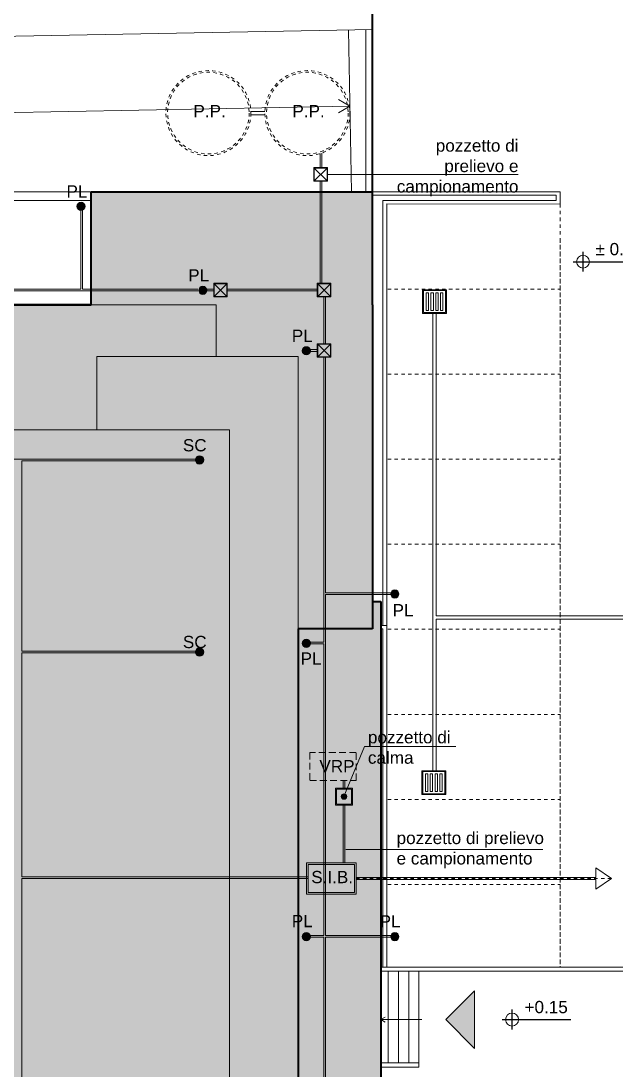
# Model space of a CAD drawing. Header units: millimetres. Extents: x -19 to 261, y -91 to 25.
# Drawn here: x 99.11 to 116.61, y -47.89 to -17.06 of the extents above; entities that cross this region are included whole.
import ezdxf

# ---------------------------------------------------------------- set-up
doc = ezdxf.new("R2010")
doc.units = ezdxf.units.MM
for name, pattern in [('ACAD_ISO14W100_S12', [0.06, 0, -0.03, 0, -0.03]), ('LINEA-LINEETTE2_S13', [0.1, 0, -0.1]), ('NASCOSTA2_S2', [0.3, 0.2, -0.1])]:
    doc.linetypes.add(name, pattern=pattern)
for name, color, linetype, lineweight, true_color in [('XR$4$Pareti', 7, 'Continuous', 30, 0x000000), ('XR$4$STANDARD_1', 7, 'Continuous', 18, 0x000000), ('XR$4$Testo generale', 7, 'Continuous', 18, 0x000000)]:
    doc.layers.add(name, color=color, linetype=linetype, lineweight=lineweight, true_color=true_color)
doc.styles.add('ARIAL', font='arial.ttf')

msp = doc.modelspace()

# ---------------------------------------------------------------- hatches: boundary and pattern name
at = {"layer": 'XR$4$STANDARD_1', "lineweight": 18, "true_color": 0xffff9b}
for points in [[(109.446, -34.925), (109.446, -22.085), (101.178, -22.085), (101.178, -25.405), (104.846, -25.405), (104.846, -26.92), (107.257, -26.92), (107.257, -34.925)], [(91.006, -25.405), (91.006, -29.08), (101.342, -29.08), (101.342, -26.92), (104.846, -26.92), (104.846, -25.405)], [(101.342, -26.92), (101.342, -29.08), (105.243, -29.08), (105.243, -55.12), (101.345, -55.12), (101.345, -60.73), (107.257, -60.73), (107.257, -26.92)], [(90.603, -29.08), (90.603, -38.915), (89.498, -38.915), (89.498, -45.285), (90.603, -45.285), (90.603, -55.12), (105.243, -55.12), (105.243, -29.08)]]:
    msp.add_hatch(color=51, dxfattribs=at).paths.add_polyline_path(points, flags=0)
at = {"layer": 'XR$4$STANDARD_1', "lineweight": 18, "true_color": 0x009999}
for points in [[(100.757, -22.503), (100.757, -22.497), (100.758, -22.491), (100.759, -22.484), (100.761, -22.478), (100.762, -22.472), (100.764, -22.466), (100.767, -22.461), (100.77, -22.455), (100.773, -22.449), (100.776, -22.444), (100.779, -22.439), (100.783, -22.434), (100.787, -22.429), (100.792, -22.425), (100.796, -22.42), (100.801, -22.416), (100.806, -22.412), (100.811, -22.409), (100.816, -22.405), (100.822, -22.402), (100.828, -22.4), (100.833, -22.397), (100.839, -22.395), (100.845, -22.393), (100.851, -22.392), (100.858, -22.391), (100.864, -22.39), (100.87, -22.39), (100.876, -22.389), (100.883, -22.39), (100.889, -22.39), (100.895, -22.391), (100.901, -22.392), (100.907, -22.393), (100.914, -22.395), (100.919, -22.397), (100.925, -22.4), (100.931, -22.402), (100.936, -22.405), (100.942, -22.409), (100.947, -22.412), (100.952, -22.416), (100.957, -22.42), (100.961, -22.425), (100.966, -22.429), (100.97, -22.434), (100.974, -22.439), (100.977, -22.444), (100.98, -22.449), (100.983, -22.455), (100.986, -22.461), (100.988, -22.466), (100.991, -22.472), (100.992, -22.478), (100.994, -22.484), (100.995, -22.491), (100.996, -22.497), (100.996, -22.503), (100.996, -22.509), (100.996, -22.516), (100.996, -22.522), (100.995, -22.528), (100.994, -22.534), (100.992, -22.54), (100.991, -22.546), (100.988, -22.552), (100.986, -22.558), (100.983, -22.564), (100.98, -22.569), (100.977, -22.575), (100.974, -22.58), (100.97, -22.585), (100.966, -22.59), (100.961, -22.594), (100.957, -22.599), (100.952, -22.603), (100.947, -22.606), (100.942, -22.61), (100.936, -22.613), (100.931, -22.616), (100.925, -22.619), (100.919, -22.621), (100.914, -22.623), (100.907, -22.625), (100.901, -22.627), (100.895, -22.628), (100.889, -22.629), (100.883, -22.629), (100.876, -22.629), (100.87, -22.629), (100.864, -22.629), (100.858, -22.628), (100.851, -22.627), (100.845, -22.625), (100.839, -22.623), (100.833, -22.621), (100.828, -22.619), (100.822, -22.616), (100.816, -22.613), (100.811, -22.61), (100.806, -22.606), (100.801, -22.603), (100.796, -22.599), (100.792, -22.594), (100.787, -22.59), (100.783, -22.585), (100.779, -22.58), (100.776, -22.575), (100.773, -22.569), (100.77, -22.564), (100.767, -22.558), (100.764, -22.552), (100.762, -22.546), (100.761, -22.54), (100.759, -22.534), (100.758, -22.528), (100.757, -22.522), (100.757, -22.516), (100.756, -22.509)], [(104.336, -24.97), (104.336, -24.963), (104.337, -24.957), (104.338, -24.951), (104.34, -24.945), (104.341, -24.939), (104.344, -24.933), (104.346, -24.927), (104.349, -24.922), (104.352, -24.916), (104.355, -24.911), (104.358, -24.905), (104.362, -24.9), (104.366, -24.896), (104.371, -24.891), (104.375, -24.887), (104.38, -24.883), (104.385, -24.879), (104.39, -24.875), (104.396, -24.872), (104.401, -24.869), (104.407, -24.866), (104.413, -24.864), (104.418, -24.862), (104.425, -24.86), (104.431, -24.859), (104.437, -24.857), (104.443, -24.857), (104.449, -24.856), (104.456, -24.856), (104.462, -24.856), (104.468, -24.857), (104.474, -24.857), (104.481, -24.859), (104.487, -24.86), (104.493, -24.862), (104.499, -24.864), (104.504, -24.866), (104.51, -24.869), (104.516, -24.872), (104.521, -24.875), (104.526, -24.879), (104.531, -24.883), (104.536, -24.887), (104.54, -24.891), (104.545, -24.896), (104.549, -24.9), (104.553, -24.905), (104.556, -24.911), (104.559, -24.916), (104.562, -24.922), (104.565, -24.927), (104.568, -24.933), (104.57, -24.939), (104.571, -24.945), (104.573, -24.951), (104.574, -24.957), (104.575, -24.963), (104.575, -24.97), (104.576, -24.976), (104.575, -24.982), (104.575, -24.989), (104.574, -24.995), (104.573, -25.001), (104.571, -25.007), (104.57, -25.013), (104.568, -25.019), (104.565, -25.025), (104.562, -25.03), (104.559, -25.036), (104.556, -25.041), (104.553, -25.047), (104.549, -25.051), (104.545, -25.056), (104.54, -25.061), (104.536, -25.065), (104.531, -25.069), (104.526, -25.073), (104.521, -25.077), (104.516, -25.08), (104.51, -25.083), (104.504, -25.086), (104.499, -25.088), (104.493, -25.09), (104.487, -25.092), (104.481, -25.093), (104.474, -25.095), (104.468, -25.095), (104.462, -25.096), (104.456, -25.096), (104.449, -25.096), (104.443, -25.095), (104.437, -25.095), (104.431, -25.093), (104.425, -25.092), (104.418, -25.09), (104.413, -25.088), (104.407, -25.086), (104.401, -25.083), (104.396, -25.08), (104.39, -25.077), (104.385, -25.073), (104.38, -25.069), (104.375, -25.065), (104.371, -25.061), (104.366, -25.056), (104.362, -25.051), (104.358, -25.047), (104.355, -25.041), (104.352, -25.036), (104.349, -25.03), (104.346, -25.025), (104.344, -25.019), (104.341, -25.013), (104.34, -25.007), (104.338, -25.001), (104.337, -24.995), (104.336, -24.989), (104.336, -24.982), (104.336, -24.976)], [(107.382, -26.746), (107.382, -26.74), (107.383, -26.734), (107.384, -26.728), (107.386, -26.722), (107.388, -26.716), (107.39, -26.71), (107.392, -26.704), (107.395, -26.698), (107.398, -26.693), (107.401, -26.687), (107.405, -26.682), (107.408, -26.677), (107.413, -26.672), (107.417, -26.668), (107.421, -26.664), (107.426, -26.659), (107.431, -26.656), (107.436, -26.652), (107.442, -26.649), (107.447, -26.646), (107.453, -26.643), (107.459, -26.641), (107.465, -26.639), (107.471, -26.637), (107.477, -26.635), (107.483, -26.634), (107.489, -26.633), (107.495, -26.633), (107.502, -26.633), (107.508, -26.633), (107.514, -26.633), (107.52, -26.634), (107.527, -26.635), (107.533, -26.637), (107.539, -26.639), (107.545, -26.641), (107.551, -26.643), (107.556, -26.646), (107.562, -26.649), (107.567, -26.652), (107.572, -26.656), (107.577, -26.659), (107.582, -26.664), (107.587, -26.668), (107.591, -26.672), (107.595, -26.677), (107.599, -26.682), (107.602, -26.687), (107.606, -26.693), (107.609, -26.698), (107.611, -26.704), (107.614, -26.71), (107.616, -26.716), (107.618, -26.722), (107.619, -26.728), (107.62, -26.734), (107.621, -26.74), (107.622, -26.746), (107.622, -26.753), (107.622, -26.759), (107.621, -26.765), (107.62, -26.772), (107.619, -26.778), (107.618, -26.784), (107.616, -26.79), (107.614, -26.796), (107.611, -26.802), (107.609, -26.807), (107.606, -26.813), (107.602, -26.818), (107.599, -26.823), (107.595, -26.828), (107.591, -26.833), (107.587, -26.838), (107.582, -26.842), (107.577, -26.846), (107.572, -26.85), (107.567, -26.853), (107.562, -26.857), (107.556, -26.86), (107.551, -26.862), (107.545, -26.865), (107.539, -26.867), (107.533, -26.869), (107.527, -26.87), (107.52, -26.871), (107.514, -26.872), (107.508, -26.873), (107.502, -26.873), (107.495, -26.873), (107.489, -26.872), (107.483, -26.871), (107.477, -26.87), (107.471, -26.869), (107.465, -26.867), (107.459, -26.865), (107.453, -26.862), (107.447, -26.86), (107.442, -26.857), (107.436, -26.853), (107.431, -26.85), (107.426, -26.846), (107.421, -26.842), (107.417, -26.838), (107.413, -26.833), (107.408, -26.828), (107.405, -26.823), (107.401, -26.818), (107.398, -26.813), (107.395, -26.807), (107.392, -26.802), (107.39, -26.796), (107.388, -26.79), (107.386, -26.784), (107.384, -26.778), (107.383, -26.772), (107.382, -26.765), (107.382, -26.759), (107.382, -26.753)], [(109.984, -33.895), (109.984, -33.889), (109.985, -33.882), (109.986, -33.876), (109.988, -33.87), (109.989, -33.864), (109.992, -33.858), (109.994, -33.852), (109.997, -33.847), (110, -33.841), (110.003, -33.836), (110.006, -33.831), (110.01, -33.826), (110.014, -33.821), (110.019, -33.816), (110.023, -33.812), (110.028, -33.808), (110.033, -33.804), (110.038, -33.801), (110.044, -33.797), (110.049, -33.794), (110.055, -33.792), (110.061, -33.789), (110.066, -33.787), (110.072, -33.785), (110.079, -33.784), (110.085, -33.783), (110.091, -33.782), (110.097, -33.781), (110.104, -33.781), (110.11, -33.781), (110.116, -33.782), (110.122, -33.783), (110.128, -33.784), (110.135, -33.785), (110.141, -33.787), (110.147, -33.789), (110.152, -33.792), (110.158, -33.794), (110.164, -33.797), (110.169, -33.801), (110.174, -33.804), (110.179, -33.808), (110.184, -33.812), (110.188, -33.816), (110.193, -33.821), (110.197, -33.826), (110.201, -33.831), (110.204, -33.836), (110.207, -33.841), (110.21, -33.847), (110.213, -33.852), (110.216, -33.858), (110.218, -33.864), (110.219, -33.87), (110.221, -33.876), (110.222, -33.882), (110.223, -33.889), (110.223, -33.895), (110.224, -33.901), (110.223, -33.907), (110.223, -33.914), (110.222, -33.92), (110.221, -33.926), (110.219, -33.932), (110.218, -33.938), (110.216, -33.944), (110.213, -33.95), (110.21, -33.956), (110.207, -33.961), (110.204, -33.967), (110.201, -33.972), (110.197, -33.977), (110.193, -33.981), (110.188, -33.986), (110.184, -33.99), (110.179, -33.994), (110.174, -33.998), (110.169, -34.002), (110.164, -34.005), (110.158, -34.008), (110.152, -34.011), (110.147, -34.013), (110.141, -34.015), (110.135, -34.017), (110.128, -34.019), (110.122, -34.02), (110.116, -34.021), (110.11, -34.021), (110.104, -34.021), (110.097, -34.021), (110.091, -34.021), (110.085, -34.02), (110.079, -34.019), (110.072, -34.017), (110.066, -34.015), (110.061, -34.013), (110.055, -34.011), (110.049, -34.008), (110.044, -34.005), (110.038, -34.002), (110.033, -33.998), (110.028, -33.994), (110.023, -33.99), (110.019, -33.986), (110.014, -33.981), (110.01, -33.977), (110.006, -33.972), (110.003, -33.967), (110, -33.961), (109.997, -33.956), (109.994, -33.95), (109.992, -33.944), (109.989, -33.938), (109.988, -33.932), (109.986, -33.926), (109.985, -33.92), (109.984, -33.914), (109.984, -33.907), (109.984, -33.901)], [(107.382, -35.345), (107.382, -35.339), (107.383, -35.332), (107.384, -35.326), (107.386, -35.32), (107.388, -35.314), (107.39, -35.308), (107.392, -35.302), (107.395, -35.297), (107.398, -35.291), (107.401, -35.286), (107.405, -35.281), (107.408, -35.276), (107.413, -35.271), (107.417, -35.266), (107.421, -35.262), (107.426, -35.258), (107.431, -35.254), (107.436, -35.251), (107.442, -35.247), (107.447, -35.244), (107.453, -35.242), (107.459, -35.239), (107.465, -35.237), (107.471, -35.235), (107.477, -35.234), (107.483, -35.233), (107.489, -35.232), (107.495, -35.231), (107.502, -35.231), (107.508, -35.231), (107.514, -35.232), (107.52, -35.233), (107.527, -35.234), (107.533, -35.235), (107.539, -35.237), (107.545, -35.239), (107.551, -35.242), (107.556, -35.244), (107.562, -35.247), (107.567, -35.251), (107.572, -35.254), (107.577, -35.258), (107.582, -35.262), (107.587, -35.266), (107.591, -35.271), (107.595, -35.276), (107.599, -35.281), (107.602, -35.286), (107.606, -35.291), (107.609, -35.297), (107.611, -35.302), (107.614, -35.308), (107.616, -35.314), (107.618, -35.32), (107.619, -35.326), (107.62, -35.332), (107.621, -35.339), (107.622, -35.345), (107.622, -35.351), (107.622, -35.357), (107.621, -35.364), (107.62, -35.37), (107.619, -35.376), (107.618, -35.382), (107.616, -35.388), (107.614, -35.394), (107.611, -35.4), (107.609, -35.406), (107.606, -35.411), (107.602, -35.417), (107.599, -35.422), (107.595, -35.427), (107.591, -35.431), (107.587, -35.436), (107.582, -35.44), (107.577, -35.444), (107.572, -35.448), (107.567, -35.452), (107.562, -35.455), (107.556, -35.458), (107.551, -35.461), (107.545, -35.463), (107.539, -35.465), (107.533, -35.467), (107.527, -35.469), (107.52, -35.47), (107.514, -35.471), (107.508, -35.471), (107.502, -35.471), (107.495, -35.471), (107.489, -35.471), (107.483, -35.47), (107.477, -35.469), (107.471, -35.467), (107.465, -35.465), (107.459, -35.463), (107.453, -35.461), (107.447, -35.458), (107.442, -35.455), (107.436, -35.452), (107.431, -35.448), (107.426, -35.444), (107.421, -35.44), (107.417, -35.436), (107.413, -35.431), (107.408, -35.427), (107.405, -35.422), (107.401, -35.417), (107.398, -35.411), (107.395, -35.406), (107.392, -35.4), (107.39, -35.394), (107.388, -35.388), (107.386, -35.382), (107.384, -35.376), (107.383, -35.37), (107.382, -35.364), (107.382, -35.357), (107.382, -35.351)], [(107.382, -43.967), (107.382, -43.961), (107.383, -43.955), (107.384, -43.949), (107.386, -43.943), (107.388, -43.937), (107.39, -43.931), (107.392, -43.925), (107.395, -43.919), (107.398, -43.914), (107.401, -43.908), (107.405, -43.903), (107.408, -43.898), (107.413, -43.893), (107.417, -43.889), (107.421, -43.885), (107.426, -43.88), (107.431, -43.877), (107.436, -43.873), (107.442, -43.87), (107.447, -43.867), (107.453, -43.864), (107.459, -43.862), (107.465, -43.86), (107.471, -43.858), (107.477, -43.856), (107.483, -43.855), (107.489, -43.854), (107.495, -43.854), (107.502, -43.854), (107.508, -43.854), (107.514, -43.854), (107.52, -43.855), (107.527, -43.856), (107.533, -43.858), (107.539, -43.86), (107.545, -43.862), (107.551, -43.864), (107.556, -43.867), (107.562, -43.87), (107.567, -43.873), (107.572, -43.877), (107.577, -43.88), (107.582, -43.885), (107.587, -43.889), (107.591, -43.893), (107.595, -43.898), (107.599, -43.903), (107.602, -43.908), (107.606, -43.914), (107.609, -43.919), (107.611, -43.925), (107.614, -43.931), (107.616, -43.937), (107.618, -43.943), (107.619, -43.949), (107.62, -43.955), (107.621, -43.961), (107.622, -43.967), (107.622, -43.974), (107.622, -43.98), (107.621, -43.986), (107.62, -43.992), (107.619, -43.999), (107.618, -44.005), (107.616, -44.011), (107.614, -44.017), (107.611, -44.023), (107.609, -44.028), (107.606, -44.034), (107.602, -44.039), (107.599, -44.044), (107.595, -44.049), (107.591, -44.054), (107.587, -44.059), (107.582, -44.063), (107.577, -44.067), (107.572, -44.071), (107.567, -44.074), (107.562, -44.078), (107.556, -44.081), (107.551, -44.083), (107.545, -44.086), (107.539, -44.088), (107.533, -44.09), (107.527, -44.091), (107.52, -44.092), (107.514, -44.093), (107.508, -44.094), (107.502, -44.094), (107.495, -44.094), (107.489, -44.093), (107.483, -44.092), (107.477, -44.091), (107.471, -44.09), (107.465, -44.088), (107.459, -44.086), (107.453, -44.083), (107.447, -44.081), (107.442, -44.078), (107.436, -44.074), (107.431, -44.071), (107.426, -44.067), (107.421, -44.063), (107.417, -44.059), (107.413, -44.054), (107.408, -44.049), (107.405, -44.044), (107.401, -44.039), (107.398, -44.034), (107.395, -44.028), (107.392, -44.023), (107.39, -44.017), (107.388, -44.011), (107.386, -44.005), (107.384, -43.999), (107.383, -43.992), (107.382, -43.986), (107.382, -43.98), (107.382, -43.974)], [(109.984, -43.967), (109.984, -43.961), (109.985, -43.955), (109.986, -43.949), (109.988, -43.943), (109.989, -43.937), (109.992, -43.931), (109.994, -43.925), (109.997, -43.919), (110, -43.914), (110.003, -43.908), (110.006, -43.903), (110.01, -43.898), (110.014, -43.893), (110.019, -43.889), (110.023, -43.885), (110.028, -43.88), (110.033, -43.877), (110.038, -43.873), (110.044, -43.87), (110.049, -43.867), (110.055, -43.864), (110.061, -43.862), (110.066, -43.86), (110.072, -43.858), (110.079, -43.856), (110.085, -43.855), (110.091, -43.854), (110.097, -43.854), (110.104, -43.854), (110.11, -43.854), (110.116, -43.854), (110.122, -43.855), (110.128, -43.856), (110.135, -43.858), (110.141, -43.86), (110.147, -43.862), (110.152, -43.864), (110.158, -43.867), (110.164, -43.87), (110.169, -43.873), (110.174, -43.877), (110.179, -43.88), (110.184, -43.885), (110.188, -43.889), (110.193, -43.893), (110.197, -43.898), (110.201, -43.903), (110.204, -43.908), (110.207, -43.914), (110.21, -43.919), (110.213, -43.925), (110.216, -43.931), (110.218, -43.937), (110.219, -43.943), (110.221, -43.949), (110.222, -43.955), (110.223, -43.961), (110.223, -43.967), (110.224, -43.974), (110.223, -43.98), (110.223, -43.986), (110.222, -43.992), (110.221, -43.999), (110.219, -44.005), (110.218, -44.011), (110.216, -44.017), (110.213, -44.023), (110.21, -44.028), (110.207, -44.034), (110.204, -44.039), (110.201, -44.044), (110.197, -44.049), (110.193, -44.054), (110.188, -44.059), (110.184, -44.063), (110.179, -44.067), (110.174, -44.071), (110.169, -44.074), (110.164, -44.078), (110.158, -44.081), (110.152, -44.083), (110.147, -44.086), (110.141, -44.088), (110.135, -44.09), (110.128, -44.091), (110.122, -44.092), (110.116, -44.093), (110.11, -44.094), (110.104, -44.094), (110.097, -44.094), (110.091, -44.093), (110.085, -44.092), (110.079, -44.091), (110.072, -44.09), (110.066, -44.088), (110.061, -44.086), (110.055, -44.083), (110.049, -44.081), (110.044, -44.078), (110.038, -44.074), (110.033, -44.071), (110.028, -44.067), (110.023, -44.063), (110.019, -44.059), (110.014, -44.054), (110.01, -44.049), (110.006, -44.044), (110.003, -44.039), (110, -44.034), (109.997, -44.028), (109.994, -44.023), (109.992, -44.017), (109.989, -44.011), (109.988, -44.005), (109.986, -43.999), (109.985, -43.992), (109.984, -43.986), (109.984, -43.98), (109.984, -43.974)]]:
    msp.add_hatch(color=134, dxfattribs=at).paths.add_polyline_path(points, flags=0)
at = {"layer": 'XR$4$STANDARD_1', "lineweight": 18, "true_color": 0xf62d00}
for points in [[(104.488, -29.962), (104.486, -29.94), (104.481, -29.919), (104.471, -29.899), (104.459, -29.882), (104.444, -29.866), (104.426, -29.854), (104.406, -29.844), (104.385, -29.839), (104.363, -29.837), (104.342, -29.839), (104.32, -29.844), (104.301, -29.854), (104.283, -29.866), (104.267, -29.882), (104.255, -29.899), (104.246, -29.919), (104.24, -29.94), (104.238, -29.962), (104.24, -29.984), (104.246, -30.005), (104.255, -30.024), (104.267, -30.042), (104.283, -30.058), (104.301, -30.07), (104.32, -30.079), (104.342, -30.085), (104.363, -30.087), (104.385, -30.085), (104.406, -30.079), (104.426, -30.07), (104.444, -30.058), (104.459, -30.042), (104.471, -30.024), (104.481, -30.005), (104.486, -29.984)], [(104.488, -35.607), (104.486, -35.585), (104.481, -35.564), (104.471, -35.545), (104.459, -35.527), (104.444, -35.511), (104.426, -35.499), (104.406, -35.49), (104.385, -35.484), (104.363, -35.482), (104.342, -35.484), (104.32, -35.49), (104.301, -35.499), (104.283, -35.511), (104.267, -35.527), (104.255, -35.545), (104.246, -35.564), (104.24, -35.585), (104.238, -35.607), (104.24, -35.629), (104.246, -35.65), (104.255, -35.67), (104.267, -35.687), (104.283, -35.703), (104.301, -35.715), (104.32, -35.725), (104.342, -35.73), (104.363, -35.732), (104.385, -35.73), (104.406, -35.725), (104.426, -35.715), (104.444, -35.703), (104.459, -35.687), (104.471, -35.67), (104.481, -35.65), (104.486, -35.629)]]:
    msp.add_hatch(color=20, dxfattribs=at).paths.add_polyline_path(points, flags=0)
at = {"layer": 'XR$4$STANDARD_1', "lineweight": 40, "true_color": 0xd6d6d6}
msp.add_hatch(color=254, dxfattribs=at).paths.add_polyline_path([(109.446, -34.925), (107.257, -34.925), (107.257, -60.73), (101.345, -60.73), (101.345, -58.795), (100.986, -58.795), (100.986, -62.785), (101.693, -62.785), (101.693, -72.02), (103.988, -72.02), (103.988, -61.09), (109.688, -61.09), (109.688, -34.12), (109.446, -34.12)], flags=0)
at = {"layer": 'XR$4$STANDARD_1', "lineweight": 5, "true_color": 0xff0000}
for points in [[(108.682, -39.829), (108.677, -39.817), (108.669, -39.805), (108.66, -39.796), (108.649, -39.788), (108.637, -39.782), (108.624, -39.778), (108.61, -39.776), (108.597, -39.776), (108.584, -39.779), (108.571, -39.784), (108.56, -39.791), (108.55, -39.8), (108.541, -39.811), (108.535, -39.823), (108.53, -39.835), (108.528, -39.849), (108.528, -39.862), (108.53, -39.876), (108.535, -39.888), (108.541, -39.9), (108.55, -39.911), (108.56, -39.919), (108.571, -39.927), (108.584, -39.932), (108.597, -39.934), (108.61, -39.935), (108.624, -39.933), (108.637, -39.929), (108.649, -39.923), (108.66, -39.915), (108.669, -39.905), (108.677, -39.894), (108.682, -39.882), (108.686, -39.869), (108.687, -39.855), (108.686, -39.842)], [(112.447, -47.259), (112.447, -45.562), (111.598, -46.41)]]:
    msp.add_hatch(color=1, dxfattribs=at).paths.add_polyline_path(points, flags=0)

# ---------------------------------------------------------------- linework, layer by layer
at = {"layer": 'XR$4$Pareti', "color": 18, "lineweight": 18, "true_color": 0x000000}
for points in [[(101.178, -25.405), (104.846, -25.405), (104.846, -26.92), (107.257, -26.92), (107.257, -60.73), (101.345, -60.73), (101.345, -58.795)], [(101.342, -29.08), (101.342, -26.92), (104.846, -26.92)], [(93.411, -29.08), (105.243, -29.08), (105.243, -55.12), (93.411, -55.12)]]:
    msp.add_lwpolyline(points, dxfattribs=at)
at = {"layer": 'XR$4$STANDARD_1', "color": 18, "lineweight": 40, "true_color": 0x000000}
for p, q in [((109.446, -25.405), (109.446, -16.862)), ((101.178, -22.085), (109.438, -22.085)), ((101.178, -25.405), (101.178, -22.085)), ((101.178, -25.405), (91.006, -25.405)), ((91.006, -25.405), (101.178, -25.405)), ((109.446, -25.405), (109.446, -34.925)), ((109.443, -34.12), (109.688, -34.12)), ((109.688, -34.12), (109.688, -61.09)), ((109.446, -34.825), (109.445, -34.825)), ((109.446, -34.925), (107.257, -34.925)), ((107.257, -34.925), (107.257, -60.73))]:
    msp.add_line(p, q, dxfattribs=at)
at = {"layer": 'XR$4$STANDARD_1', "color": 5, "lineweight": 5, "true_color": 0x0000ff}
for p, q in [((109.446, -17.312), (94.826, -17.586)), ((108.825, -22.085), (108.741, -17.326)), ((109.246, -22.085), (109.246, -17.316)), ((108.782, -19.565), (108.442, -19.369)), ((108.782, -19.565), (94.826, -19.826)), ((108.782, -19.565), (108.442, -19.761)), ((109.446, -22.085), (94.826, -22.085)), ((109.446, -22.085), (114.962, -22.085)), ((109.446, -22.185), (114.842, -22.185)), ((114.842, -22.34), (114.842, -22.185)), ((114.962, -22.44), (114.962, -22.085)), ((94.572, -22.335), (101.178, -22.335)), ((109.751, -22.335), (114.842, -22.34)), ((109.751, -34.825), (109.751, -22.335)), ((114.962, -22.44), (109.871, -22.435)), ((109.871, -22.435), (109.871, -34.82)), ((114.965, -22.252), (114.962, -22.44)), ((109.871, -34.825), (109.688, -34.825)), ((109.871, -44.865), (109.871, -34.75)), ((109.688, -34.925), (109.751, -34.925)), ((109.751, -34.925), (109.751, -44.865)), ((109.688, -44.865), (109.691, -44.865)), ((109.691, -44.985), (109.688, -44.985)), ((109.691, -44.865), (125.901, -44.865)), ((109.691, -44.985), (118.962, -44.985)), ((109.908, -47.685), (109.908, -44.985)), ((110.208, -44.985), (110.208, -47.685)), ((110.51, -47.685), (110.51, -44.985)), ((110.812, -44.985), (110.812, -47.805)), ((111.598, -46.41), (112.447, -45.562)), ((111.598, -46.41), (112.447, -45.562)), ((112.447, -47.259), (112.447, -45.562)), ((112.447, -47.259), (112.447, -45.562)), ((109.691, -46.41), (109.82, -46.335)), ((110.895, -46.41), (109.691, -46.41)), ((109.691, -46.41), (109.82, -46.485)), ((111.598, -46.41), (112.447, -47.259)), ((111.598, -46.41), (112.447, -47.259)), ((109.688, -47.685), (110.812, -47.685)), ((110.812, -47.805), (109.688, -47.805))]:
    msp.add_line(p, q, dxfattribs=at)
at = {"layer": 'XR$4$STANDARD_1', "color": 18, "lineweight": 20, "true_color": 0x000000}
for p, q in [((106.282, -19.717), (105.87, -19.717)), ((106.282, -19.817), (105.87, -19.817)), ((107.723, -21.372), (108.123, -21.372)), ((107.723, -21.772), (107.723, -21.372)), ((107.736, -21.385), (108.111, -21.385)), ((107.736, -21.76), (107.736, -21.385)), ((108.111, -21.76), (107.736, -21.385)), ((108.111, -21.385), (107.736, -21.76)), ((108.111, -21.385), (108.111, -21.76)), ((108.123, -21.372), (108.123, -21.772)), ((108.123, -21.772), (107.723, -21.772)), ((108.111, -21.76), (107.736, -21.76)), ((104.777, -24.769), (105.177, -24.769)), ((104.777, -25.169), (104.777, -24.769)), ((104.79, -25.157), (104.79, -24.782)), ((104.79, -24.782), (105.165, -24.782)), ((104.79, -24.782), (105.165, -25.157)), ((104.79, -25.157), (105.165, -24.782)), ((105.165, -24.782), (105.165, -25.157)), ((105.177, -24.769), (105.177, -25.169)), ((107.823, -24.769), (108.223, -24.769)), ((107.823, -25.169), (107.823, -24.769)), ((107.836, -24.782), (108.211, -24.782)), ((107.836, -25.157), (107.836, -24.782)), ((108.211, -25.157), (107.836, -24.782)), ((108.211, -24.782), (107.836, -25.157)), ((108.211, -24.782), (108.211, -25.157)), ((108.223, -24.769), (108.223, -25.169)), ((110.921, -25.658), (110.921, -24.958)), ((110.921, -24.958), (111.621, -24.958)), ((111.621, -24.958), (111.621, -25.658)), ((105.177, -25.169), (104.777, -25.169)), ((105.165, -25.157), (104.79, -25.157)), ((108.223, -25.169), (107.823, -25.169)), ((108.211, -25.157), (107.836, -25.157)), ((110.946, -25.633), (110.946, -24.983)), ((110.946, -24.983), (111.596, -24.983)), ((111.026, -25.049), (111.096, -25.049)), ((111.026, -25.568), (111.026, -25.049)), ((111.096, -25.568), (111.096, -25.049)), ((111.166, -25.049), (111.236, -25.049)), ((111.166, -25.568), (111.166, -25.049)), ((111.236, -25.568), (111.236, -25.049)), ((111.306, -25.049), (111.376, -25.049)), ((111.306, -25.568), (111.306, -25.049)), ((111.376, -25.568), (111.376, -25.049)), ((111.446, -25.049), (111.516, -25.049)), ((111.446, -25.568), (111.446, -25.049)), ((111.516, -25.568), (111.516, -25.049)), ((111.596, -24.983), (111.596, -25.633)), ((111.026, -25.568), (111.096, -25.568)), ((111.166, -25.568), (111.236, -25.568)), ((111.306, -25.568), (111.376, -25.568)), ((111.446, -25.568), (111.516, -25.568)), ((111.621, -25.658), (110.921, -25.658)), ((111.596, -25.633), (110.946, -25.633)), ((111.221, -39.096), (111.221, -25.658)), ((111.321, -34.545), (111.321, -25.658)), ((107.823, -26.546), (108.223, -26.546)), ((107.823, -26.946), (107.823, -26.546)), ((107.836, -26.934), (107.836, -26.559)), ((107.836, -26.559), (108.211, -26.559)), ((107.836, -26.559), (108.211, -26.934)), ((107.836, -26.934), (108.211, -26.559)), ((108.211, -26.559), (108.211, -26.934)), ((108.223, -26.546), (108.223, -26.946)), ((108.223, -26.946), (107.823, -26.946)), ((108.211, -26.934), (107.836, -26.934)), ((98.236, -29.937), (99.136, -29.937)), ((104.241, -29.937), (99.136, -29.937)), ((104.241, -29.987), (99.136, -29.987)), ((99.136, -29.987), (99.136, -30.259)), ((99.136, -35.582), (99.136, -29.987)), ((120.847, -34.545), (111.321, -34.545)), ((111.321, -39.096), (111.321, -34.645)), ((120.854, -34.645), (111.321, -34.645)), ((104.241, -35.582), (99.136, -35.582)), ((104.241, -35.632), (99.136, -35.632)), ((99.136, -42.213), (99.136, -35.632)), ((110.9, -39.796), (110.9, -39.096)), ((110.9, -39.096), (111.6, -39.096)), ((110.925, -39.771), (110.925, -39.121)), ((110.925, -39.121), (111.575, -39.121)), ((111.575, -39.121), (111.575, -39.771)), ((111.6, -39.096), (111.6, -39.796)), ((108.581, -39.605), (108.581, -39.38)), ((108.634, -39.605), (108.634, -39.38)), ((111.005, -39.187), (111.075, -39.187)), ((111.005, -39.706), (111.005, -39.187)), ((111.075, -39.706), (111.075, -39.187)), ((111.145, -39.187), (111.215, -39.187)), ((111.145, -39.706), (111.145, -39.187)), ((111.215, -39.706), (111.215, -39.187)), ((111.285, -39.187), (111.355, -39.187)), ((111.285, -39.706), (111.285, -39.187)), ((111.355, -39.706), (111.355, -39.187)), ((111.425, -39.187), (111.495, -39.187)), ((111.425, -39.706), (111.425, -39.187)), ((111.495, -39.706), (111.495, -39.187)), ((108.357, -39.605), (108.357, -40.105)), ((108.857, -39.605), (108.357, -39.605)), ((108.387, -39.635), (108.827, -39.635)), ((108.387, -40.075), (108.387, -39.635)), ((108.827, -39.635), (108.827, -40.075)), ((108.857, -40.105), (108.857, -39.605)), ((111.575, -39.771), (110.925, -39.771)), ((111.005, -39.706), (111.075, -39.706)), ((111.145, -39.706), (111.215, -39.706)), ((111.285, -39.706), (111.355, -39.706)), ((111.425, -39.706), (111.495, -39.706)), ((108.827, -40.075), (108.387, -40.075)), ((111.6, -39.796), (110.9, -39.796)), ((108.357, -40.105), (108.857, -40.105)), ((108.581, -40.105), (108.581, -41.805)), ((108.634, -40.105), (108.634, -41.805)), ((107.501, -41.805), (107.501, -42.721)), ((108.966, -41.805), (107.501, -41.805)), ((107.551, -41.855), (107.551, -42.671)), ((108.916, -41.855), (107.551, -41.855)), ((108.916, -42.671), (108.916, -41.855)), ((108.966, -42.721), (108.966, -41.805)), ((99.136, -42.213), (107.551, -42.213)), ((116.013, -42.236), (108.966, -42.236)), ((116.013, -41.953), (116.469, -42.263)), ((116.013, -42.236), (116.013, -41.953)), ((99.136, -42.263), (107.551, -42.263)), ((99.136, -48.521), (99.136, -42.263)), ((116.013, -42.289), (108.966, -42.289)), ((116.013, -42.573), (116.469, -42.263)), ((116.013, -42.289), (116.013, -42.573)), ((107.501, -42.721), (108.966, -42.721)), ((107.551, -42.671), (108.916, -42.671))]:
    msp.add_line(p, q, dxfattribs=at)
at = {"layer": 'XR$4$STANDARD_1', "color": 1, "lineweight": 20, "true_color": 0xff0000}
for p, q in [((107.906, -21.372), (107.906, -20.96)), ((107.956, -21.372), (107.956, -20.943)), ((107.906, -24.769), (107.906, -21.772)), ((107.956, -24.769), (107.956, -21.772)), ((100.869, -22.629), (100.869, -24.942)), ((100.919, -22.622), (100.919, -24.942)), ((89.621, -24.943), (100.869, -24.942)), ((100.919, -24.942), (104.312, -24.942)), ((104.777, -24.944), (104.585, -24.944)), ((107.823, -24.944), (105.177, -24.944)), ((90.314, -24.993), (104.312, -24.992)), ((104.777, -24.994), (104.585, -24.994)), ((107.823, -24.994), (105.177, -24.994)), ((108.016, -25.169), (108.016, -26.546)), ((108.066, -25.169), (108.066, -26.546)), ((107.823, -26.721), (107.632, -26.721)), ((107.823, -26.771), (107.632, -26.771)), ((108.016, -35.32), (108.016, -26.946)), ((108.066, -33.87), (108.066, -26.946)), ((108.066, -33.87), (109.974, -33.87)), ((108.066, -33.92), (109.974, -33.92)), ((108.066, -43.942), (108.066, -33.92)), ((108.016, -35.32), (107.632, -35.32)), ((108.016, -35.37), (107.632, -35.37)), ((108.016, -43.942), (108.016, -35.37)), ((107.632, -43.942), (108.016, -43.942)), ((107.632, -43.992), (108.016, -43.992)), ((108.016, -52.553), (108.016, -43.992)), ((108.066, -43.942), (109.974, -43.942)), ((108.066, -43.992), (109.974, -43.992)), ((108.066, -61.708), (108.066, -43.992))]:
    msp.add_line(p, q, dxfattribs=at)
at = {"layer": 'XR$4$STANDARD_1', "color": 18, "lineweight": 5, "true_color": 0x000000}
for p, q in [((108.111, -21.572), (113.733, -21.572)), ((109.21, -38.384), (108.607, -39.855)), ((111.895, -38.384), (109.21, -38.384)), ((114.45, -41.408), (108.663, -41.408))]:
    msp.add_line(p, q, dxfattribs=at)
at = {"layer": 'XR$4$STANDARD_1', "color": 18, "linetype": 'LINEA-LINEETTE2_S13', "lineweight": 5, "true_color": 0x000000}
for p, q in [((114.962, -22.44), (114.962, -41.022)), ((114.962, -22.44), (114.962, -44.865)), ((114.962, -23.48), (114.962, -41.022)), ((114.962, -23.48), (114.962, -44.865)), ((109.895, -24.94), (114.962, -24.94)), ((109.895, -24.94), (114.962, -24.94)), ((109.895, -24.94), (114.962, -24.94)), ((109.895, -24.94), (114.962, -24.94)), ((109.895, -27.44), (114.962, -27.44)), ((109.895, -27.44), (114.962, -27.44)), ((109.895, -27.44), (114.962, -27.44)), ((109.895, -27.44), (114.962, -27.44)), ((109.895, -29.94), (114.962, -29.94)), ((109.895, -29.94), (114.962, -29.94)), ((109.895, -29.94), (114.962, -29.94)), ((109.895, -29.94), (114.962, -29.94)), ((109.895, -32.44), (114.962, -32.44)), ((109.895, -32.44), (114.962, -32.44)), ((109.895, -32.44), (114.962, -32.44)), ((109.895, -32.44), (114.962, -32.44)), ((109.895, -34.94), (114.962, -34.94)), ((109.895, -34.94), (114.962, -34.94)), ((109.895, -37.44), (114.962, -37.44)), ((109.895, -37.44), (114.962, -37.44)), ((109.895, -37.44), (114.962, -37.44)), ((109.895, -37.44), (114.962, -37.44)), ((109.895, -39.94), (114.962, -39.94)), ((109.895, -39.94), (114.962, -39.94)), ((109.895, -39.94), (114.962, -39.94)), ((109.895, -39.94), (114.962, -39.94)), ((109.895, -42.44), (114.962, -42.44)), ((109.895, -42.44), (114.962, -42.44)), ((109.895, -42.44), (114.962, -42.44)), ((109.895, -42.44), (114.962, -42.44))]:
    msp.add_line(p, q, dxfattribs=at)
at = {"layer": 'XR$4$STANDARD_1', "color": 5, "lineweight": 30, "true_color": 0x0000ff}
for p, q in [((115.635, -24.427), (115.635, -23.842)), ((115.342, -24.135), (117.796, -24.135)), ((113.548, -46.703), (113.548, -46.118)), ((113.256, -46.41), (115.277, -46.41))]:
    msp.add_line(p, q, dxfattribs=at)
at = {"layer": 'XR$4$STANDARD_1', "color": 18, "linetype": 'NASCOSTA2_S2', "lineweight": 20, "true_color": 0x000000}
for p, q in [((107.601, -38.564), (107.601, -39.38)), ((108.966, -38.564), (107.601, -38.564)), ((108.966, -39.38), (108.966, -38.564)), ((107.601, -39.38), (108.966, -39.38))]:
    msp.add_line(p, q, dxfattribs=at)
at = {"layer": 'XR$4$STANDARD_1', "color": 1, "linetype": 'ACAD_ISO14W100_S12', "lineweight": 20, "true_color": 0xff0000}
msp.add_line((108.966, -42.263), (116.469, -42.263), dxfattribs=at)
at = {"layer": 'XR$4$STANDARD_1', "color": 134, "linetype": 'ACAD_ISO14W100_S12', "lineweight": 20, "true_color": 0x009999}
for centre, radius in [((104.621, -19.767), 1.25), ((104.621, -19.767), 1.2), ((107.531, -19.767), 1.25), ((107.531, -19.767), 1.2)]:
    msp.add_circle(centre, radius, dxfattribs=at)
at = {"layer": 'XR$4$STANDARD_1', "color": 18, "lineweight": 18, "true_color": 0x000000}
for centre, radius in [((100.876, -22.509), 0.12), ((104.456, -24.976), 0.12), ((107.502, -26.753), 0.12), ((104.363, -29.962), 0.125), ((110.104, -33.901), 0.12), ((107.502, -35.351), 0.12), ((104.363, -35.607), 0.125), ((107.502, -43.974), 0.12), ((110.104, -43.974), 0.12)]:
    msp.add_circle(centre, radius, dxfattribs=at)
at = {"layer": 'XR$4$STANDARD_1', "color": 5, "lineweight": 18, "true_color": 0x0000ff}
for centre in [(115.635, -24.135), (113.548, -46.41)]:
    msp.add_circle(centre, 0.191, dxfattribs=at)
at = {"layer": 'XR$4$STANDARD_1', "color": 18, "lineweight": 5, "true_color": 0x000000}
for centre, radius in [((108.607, -39.855), 0.0797), ((108.696, -39.915), 0.0000001)]:
    msp.add_circle(centre, radius, dxfattribs=at)

# ---------------------------------------------------------------- texts
at = {"layer": 'XR$4$STANDARD_1', "color": 1, "lineweight": 18, "true_color": 0xff0000, "char_height": 0.36, "style": 'ARIAL'}
for s, insert, width, attachment_point in [('{\\fArial;pozzetto di}\\P{\\fArial;prelievo e}\\P{\\fArial;campionamento}', (113.738, -20.542), 7.79478, 3), ('{\\fArial;pozzetto di}\\P{\\fArial;calma}', (109.311, -37.931), 5.49, 1), ('{\\fArial;pozzetto di prelievo}\\P{\\fArial;e campionamento}', (110.154, -40.892), 9.3013, 1)]:
    msp.add_mtext(s, dxfattribs=dict(at, insert=insert, width=width, attachment_point=attachment_point))
at = {"layer": 'XR$4$STANDARD_1', "color": 18, "lineweight": 18, "true_color": 0x000000, "char_height": 0.36, "attachment_point": 7, "style": 'ARIAL'}
for s, insert, width in [('± 0.00', (116.002, -23.951), 3.4513), ('+0.15', (113.916, -46.227), 3.21652)]:
    msp.add_mtext(s, dxfattribs=dict(at, insert=insert, width=width))
at = {"layer": 'XR$4$STANDARD_1', "color": 18, "lineweight": 20, "true_color": 0x000000, "char_height": 0.36, "attachment_point": 7, "style": 'ARIAL'}
for s, insert, width in [('VRP', (107.885, -39.143), 2.73913), ('S.I.B.', (107.645, -42.406), 3.08348)]:
    msp.add_mtext(s, dxfattribs=dict(at, insert=insert, width=width))
at = {"layer": 'XR$4$Testo generale', "color": 18, "lineweight": 20, "true_color": 0x000000, "char_height": 0.36, "width": 2.52783, "attachment_point": 7, "style": 'ARIAL'}
for insert in [(104.181, -19.89), (107.091, -19.89)]:
    msp.add_mtext('P.P.', dxfattribs=dict(at, insert=insert))
at = {"layer": 'XR$4$Testo generale', "color": 18, "lineweight": 5, "true_color": 0x000000, "char_height": 0.36, "attachment_point": 1, "style": 'ARIAL'}
for s, insert, width in [('PL', (100.448, -21.89), 1.91348), ('PL', (104.027, -24.357), 1.91348), ('PL', (107.073, -26.133), 1.91348), ('SC', (103.871, -29.35), 2.07391), ('PL', (110.037, -34.199), 1.91348), ('SC', (103.871, -35.132), 2.07391), ('PL', (107.333, -35.619), 1.91348), ('PL', (107.073, -43.334), 1.91348), ('PL', (109.657, -43.342), 1.91348)]:
    msp.add_mtext(s, dxfattribs=dict(at, insert=insert, width=width))

doc.saveas('drawing.dxf')
